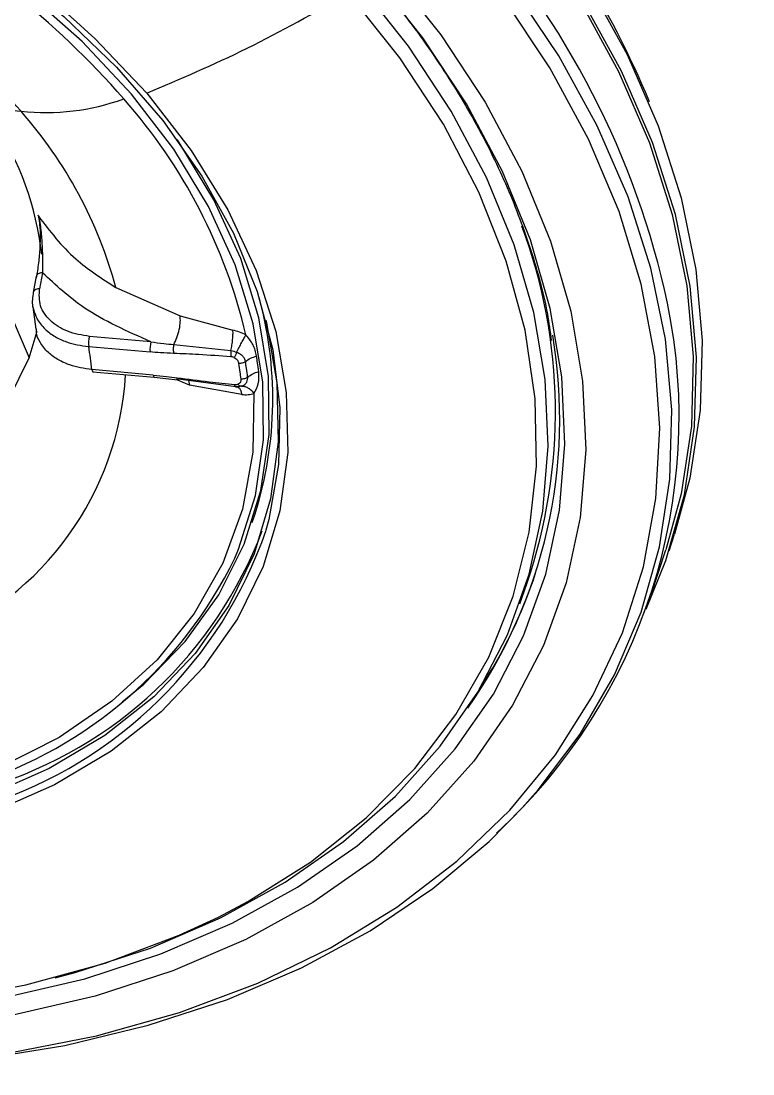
# Model space of a CAD drawing. Extents: x 525 to 613, y 487 to 635.
# Drawn here: x 555.882 to 557.067, y 575.496 to 577.199 of the extents above; entities that cross this region are included whole.
import ezdxf

# ---------------------------------------------------------------- set-up
doc = ezdxf.new("R2010")
doc.units = 0
doc.header["$MEASUREMENT"] = 0
doc.layers.add('1', color=4, linetype='Continuous')
doc.layers.add('STD TEST', color=3, linetype='Continuous')

# ---------------------------------------------------------------- blocks, each defined once
blk = doc.blocks.new('2023 VANGUARD')
at = {"layer": '1', "color": 3, "linetype": 'Continuous', "lineweight": 25}
for p, q in [((-13.0528, -15.9043), (-13.058, -15.9311)), ((-13.0426, -15.899), (-13.0476, -15.925)), ((-12.9238, -15.9231), (-12.8199, -15.9685)), ((-13.0583, -15.9544), (-13.0534, -15.9904)), ((-12.8199, -15.9685), (-12.7344, -15.992)), ((-13.0643, -16.0367), (-13.0513, -15.9934)), ((-12.8671, -16.0108), (-12.9665, -16.0021)), ((-12.8303, -16.0152), (-12.7378, -16.025)), ((-12.9679, -16.0185), (-12.8686, -16.0272)), ((-12.8635, -16.0645), (-12.9628, -16.0558)), ((-12.9612, -16.0595), (-12.8618, -16.0682)), ((-12.8621, -16.0682), (-12.824, -16.0725)), ((-12.8045, -16.0807), (-12.8251, -16.0724)), ((-12.7298, -16.0834), (-12.8226, -16.0711)), ((-12.8065, -16.0732), (-12.8045, -16.0807)), ((-12.7202, -16.0961), (-12.8045, -16.0807)), ((-12.7033, -16.303), (-12.6987, -16.2889)), ((-12.0282, -16.349), (-12.0193, -16.3221)), ((-12.0572, -16.4196), (-12.0334, -16.3473)), ((-12.2702, -16.4347), (-12.2586, -16.4022))]:
    blk.add_line(p, q, dxfattribs=at)
at = {"layer": '1', "color": 3, "linetype": 'Continuous', "lineweight": 25, "flags": 128}
for points in [[(-14.5118, -15.1629), (-14.4064, -15.1295), (-14.2941, -15.1058), (-14.1762, -15.0922), (-14.0542, -15.0887), (-13.9295, -15.0955), (-13.8035, -15.1125), (-13.6778, -15.1393), (-13.5537, -15.1759), (-13.4328, -15.2216), (-13.3164, -15.276), (-13.206, -15.3384), (-13.1028, -15.4081), (-13.008, -15.4843), (-12.9227, -15.5661), (-12.848, -15.6525), (-12.7848, -15.7426), (-12.7336, -15.8352), (-12.6953, -15.9293), (-12.6701, -16.0237), (-12.6585, -16.1174), (-12.6605, -16.2093), (-12.6761, -16.2983), (-12.6809, -16.3158)], [(-12.7316, -16.3609), (-12.7253, -16.3461), (-12.6981, -16.2597), (-12.685, -16.1693), (-12.6861, -16.0762), (-12.7015, -15.9814), (-12.7308, -15.8862), (-12.7738, -15.7917), (-12.83, -15.6992), (-12.8985, -15.6098), (-12.9786, -15.5246), (-13.0693, -15.4447), (-13.1693, -15.3711), (-13.2775, -15.3048), (-13.3925, -15.2465), (-13.5128, -15.197), (-13.637, -15.1569), (-13.7634, -15.1268), (-13.8905, -15.107), (-14.0166, -15.0977), (-14.1403, -15.0991), (-14.2599, -15.1111), (-14.3739, -15.1337), (-14.4809, -15.1664)], [(-12.32, -15.2121), (-12.2337, -15.3204), (-12.1589, -15.432), (-12.0962, -15.5459), (-12.0461, -15.6614), (-12.009, -15.7776), (-11.9852, -15.8936), (-11.9748, -16.0085), (-11.978, -16.1214), (-11.9947, -16.2315), (-12.0193, -16.3221)], [(-12.3332, -15.2407), (-12.2471, -15.3486), (-12.1725, -15.4598), (-12.11, -15.5734), (-12.0601, -15.6886), (-12.0231, -15.8045), (-11.9994, -15.9201), (-11.9891, -16.0346), (-11.9922, -16.1472), (-12.0088, -16.257), (-12.0334, -16.3473)], [(-12.0654, -16.4433), (-12.0336, -16.3649), (-12.0035, -16.2584), (-11.9869, -16.1483), (-11.9837, -16.0354), (-11.9941, -15.9205), (-12.0179, -15.8045), (-12.055, -15.6884), (-12.1051, -15.5728), (-12.1678, -15.4589), (-12.2426, -15.3473), (-12.3289, -15.239)], [(-12.266, -16.7649), (-12.2401, -16.7356), (-12.1721, -16.6454), (-12.1165, -16.5494), (-12.0736, -16.4481), (-12.0437, -16.3423), (-12.0272, -16.233), (-12.024, -16.1208), (-12.0343, -16.0066), (-12.058, -15.8914), (-12.0948, -15.776), (-12.1446, -15.6612), (-12.2069, -15.548), (-12.2812, -15.4371), (-12.367, -15.3296)], [(-13.0962, -17.1611), (-12.9551, -17.1336), (-12.8208, -17.0959), (-12.6943, -17.0484), (-12.5767, -16.9915), (-12.4689, -16.9255), (-12.3717, -16.8511), (-12.286, -16.7688), (-12.2124, -16.6793), (-12.1515, -16.5833), (-12.1039, -16.4816), (-12.0698, -16.3751), (-12.0497, -16.2644), (-12.0435, -16.1507), (-12.0515, -16.0347), (-12.0735, -15.9174), (-12.1093, -15.7998), (-12.1587, -15.6827), (-12.2212, -15.5672), (-12.2964, -15.4542)], [(-12.4821, -15.4081), (-12.398, -15.5139), (-12.326, -15.6231), (-12.2666, -15.7347), (-12.2203, -15.8477), (-12.1874, -15.9612), (-12.1684, -16.0743), (-12.1633, -16.1858), (-12.1722, -16.295), (-12.1951, -16.4008), (-12.2316, -16.5024), (-12.2816, -16.5989), (-12.3445, -16.6895), (-12.4199, -16.7734), (-12.5071, -16.8498), (-12.6053, -16.9182), (-12.7138, -16.978), (-12.8315, -17.0285), (-12.9576, -17.0695), (-13.0908, -17.1006)], [(-13.1049, -17.0717), (-12.9744, -17.0413), (-12.8511, -17.0012), (-12.7358, -16.9517), (-12.6297, -16.8932), (-12.5335, -16.8263), (-12.4482, -16.7515), (-12.3744, -16.6694), (-12.3128, -16.5807), (-12.2639, -16.4863), (-12.2281, -16.3868), (-12.2058, -16.2833), (-12.1971, -16.1764), (-12.2021, -16.0672), (-12.2207, -15.9566), (-12.2528, -15.8455), (-12.2981, -15.7349), (-12.3563, -15.6257), (-12.4268, -15.5188), (-12.509, -15.4152)], [(-13.0224, -17.0399), (-12.9896, -17.0312), (-12.8681, -16.9917), (-12.7546, -16.9429), (-12.6501, -16.8854), (-12.5554, -16.8195), (-12.4714, -16.7458), (-12.3988, -16.6649), (-12.3381, -16.5777), (-12.29, -16.4847), (-12.2548, -16.3868), (-12.2328, -16.2848), (-12.2242, -16.1796), (-12.2291, -16.072), (-12.2474, -15.9631), (-12.279, -15.8537), (-12.3237, -15.7448), (-12.3809, -15.6373), (-12.4504, -15.5321), (-12.5313, -15.43)], [(-12.7578, -16.9416), (-12.7103, -16.9165), (-12.609, -16.8529), (-12.5187, -16.7808), (-12.44, -16.701), (-12.3737, -16.614), (-12.3204, -16.5208), (-12.2806, -16.4222), (-12.2547, -16.319), (-12.2428, -16.2122), (-12.2451, -16.1028), (-12.2615, -15.9917), (-12.292, -15.88), (-12.3362, -15.7687), (-12.3937, -15.6587), (-12.464, -15.5511), (-12.5466, -15.4469)], [(-12.9689, -15.51), (-12.9582, -15.5202), (-12.874, -15.6084)], [(-12.874, -15.6084), (-12.8018, -15.7011), (-12.7425, -15.7971), (-12.6967, -15.8952), (-12.6651, -15.9941), (-12.6481, -16.0928), (-12.6458, -16.1898), (-12.6584, -16.284), (-12.6856, -16.3741), (-12.7271, -16.4591), (-12.7824, -16.5379), (-12.8508, -16.6095), (-12.9314, -16.673), (-13.0232, -16.7276), (-13.1251, -16.7726)], [(-12.9135, -16.5934), (-12.8789, -16.5646), (-12.8119, -16.4959), (-12.7575, -16.4202), (-12.7163, -16.3384), (-12.689, -16.2516), (-12.6758, -16.1607), (-12.6769, -16.0671), (-12.6923, -15.9718), (-12.7218, -15.8761), (-12.7651, -15.7811), (-12.8215, -15.6881), (-12.8249, -15.6833)], [(-12.6812, -15.976), (-12.6801, -15.9802), (-12.6634, -16.0772), (-12.6612, -16.1725), (-12.6735, -16.2651), (-12.7003, -16.3538), (-12.7411, -16.4374), (-12.7954, -16.5149), (-12.8627, -16.5853), (-12.9419, -16.6477), (-13.0322, -16.7014), (-13.1324, -16.7456)], [(-14.353, -16.0065), (-14.2873, -16.0747), (-14.2111, -16.1372), (-14.126, -16.1928), (-14.0337, -16.2404), (-13.9361, -16.2789), (-13.835, -16.3077), (-13.7326, -16.3262), (-13.6308, -16.334), (-13.5317, -16.3309), (-13.4374, -16.3171), (-13.3496, -16.2927), (-13.2701, -16.2582), (-13.2006, -16.2145), (-13.1424, -16.1623), (-13.0966, -16.1026), (-13.0643, -16.0367)], [(-12.7004, -16.0943), (-12.702, -16.1895), (-12.7189, -16.2814), (-12.7507, -16.3688), (-12.7971, -16.4505), (-12.8573, -16.5255), (-12.9306, -16.5925), (-13.016, -16.6509), (-13.1123, -16.6997)], [(-15.2129, -16.3984), (-15.1163, -16.5019), (-15.0095, -16.6005), (-14.8935, -16.6936), (-14.7691, -16.7803), (-14.6373, -16.8601), (-14.499, -16.9322), (-14.3553, -16.9963), (-14.2073, -17.0517), (-14.0561, -17.0981), (-13.9029, -17.1351), (-13.7488, -17.1624), (-13.5951, -17.1798), (-13.4428, -17.1873), (-13.2932, -17.1846), (-13.1473, -17.1719), (-13.0064, -17.1493), (-12.8714, -17.1168), (-12.7434, -17.0749), (-12.6233, -17.0237), (-12.5122, -16.9637), (-12.4107, -16.8953), (-12.3198, -16.8191), (-12.266, -16.7649)], [(-15.0708, -16.3949), (-14.9769, -16.4948), (-14.8724, -16.5896), (-14.7582, -16.6783), (-14.6354, -16.7601), (-14.5052, -16.8343), (-14.3686, -16.9003), (-14.227, -16.9574), (-14.0816, -17.0051), (-13.9337, -17.043), (-13.7847, -17.0707), (-13.6359, -17.088), (-13.4886, -17.0948), (-13.3443, -17.0909), (-13.2042, -17.0764), (-13.0695, -17.0514), (-12.9415, -17.0163), (-12.8214, -16.9711), (-12.7578, -16.9416)]]:
    blk.add_lwpolyline(points, dxfattribs=at)
at = {"layer": '1', "color": 3, "linetype": 'Continuous', "lineweight": 25}
for centre, radius, start, end in [((-14.0588, -16.6932), 1.6087, 47.35, 103.8186), ((-13.4548, -16.2037), 1.5111, 22.6313, 41.4048), ((-13.9459, -16.5194), 1.3725, 41.0753, 62.0791), ((-13.3795, -16.2396), 1.3798, 12.1831, 42.1852), ((-13.8976, -16.3507), 1.0868, 41.007, 60.7986), ((-13.0625, -15.4961), 0.1423, 222.3143, 263.9814), ((-13.0377, -15.2676), 0.3722, 263.8604, 289.8502), ((-13.569, -16.2008), 0.879, 13.2285, 41.5607), ((-13.6135, -16.1103), 0.7146, 15.1881, 41.4085), ((-13.5389, -15.9271), 0.4985, 6.7227, 33.0739), ((-13.0718, -16.1241), 0.8595, 341.119, 20.4467), ((-11.7271, -15.437), 1.4656, 198.9963, 204.1557), ((-13.0513, -15.9324), 0.00672, 107.0765, 188.124), ((-13.0481, -15.9389), 0.0139, 88.0183, 111.8194), ((-13.284, -16.1032), 0.6141, 342.4004, 15.9776), ((-12.9272, -16.1323), 0.9151, 312.6182, 11.5947), ((-12.9252, -16.014), 0.043, 164.0054, 186.1041), ((-12.8258, -16.0226), 0.043, 164.0051, 186.1041), ((-13.0155, -16.1352), 0.8102, 324.6973, 9.6177), ((-13.46, -16.105), 0.4996, 5.6481, 9.9669), ((-13.4018, -16.0348), 0.4945, 291.8533, 356.5965), ((-12.959, -16.0563), 0.00388, 172.5505, 235.2265), ((-12.86, -16.0652), 0.00351, 168.7569, 239.0202), ((-13.3512, -16.085), 0.709, 288.0028, 341.0019), ((-13.3313, -16.0721), 0.689, 287.2221, 339.2296), ((-13.3685, -16.0513), 0.7082, 287.7001, 334.0771), ((-13.0005, -16.135), 0.7964, 326.679, 341.7024)]:
    blk.add_arc(centre, radius, start, end, dxfattribs=at)
for points, knots in [([(-14.1005, -12.9814), (-14.078, -12.9947), (-14.0334, -13.0211), (-13.9671, -13.0608), (-13.9019, -13.1002), (-13.8378, -13.1392), (-13.7748, -13.1779), (-13.7128, -13.2164), (-13.6519, -13.2545), (-13.5921, -13.2923), (-13.5332, -13.3298), (-13.389, -13.4225), (-13.168, -13.569), (-12.8698, -13.778), (-12.5867, -13.9891), (-12.2186, -14.2829), (-11.8748, -14.5904), (-11.5574, -14.9167), (-11.3328, -15.1727), (-11.1298, -15.4325), (-10.965, -15.6729), (-10.8377, -15.8844), (-10.7407, -16.0678), (-10.665, -16.2345), (-10.6076, -16.3852), (-10.5741, -16.4941), (-10.5546, -16.5714), (-10.5439, -16.619), (-10.5348, -16.6659), (-10.5273, -16.7121), (-10.5213, -16.7574), (-10.5185, -16.7874), (-10.5172, -16.8022)], [0, 0, 0, 0, 0.013306, 0.026433, 0.039382, 0.052156, 0.064759, 0.077192, 0.089459, 0.101561, 0.113501, 0.125282, 0.189691, 0.250215, 0.314349, 0.374572, 0.499105, 0.561794, 0.624451, 0.689018, 0.749113, 0.793583, 0.835338, 0.874607, 0.906672, 0.937147, 0.948048, 0.958774, 0.969328, 0.979715, 0.989938, 1, 1, 1, 1]), ([(-14.3523, -13.1674), (-14.1288, -13.2984), (-13.9082, -13.4329), (-13.5841, -13.6419), (-13.4774, -13.7126), (-13.2675, -13.8561), (-13.1642, -13.9291), (-12.86, -14.1517), (-12.6646, -14.3051), (-12.3864, -14.5453), (-12.2961, -14.627), (-12.1648, -14.7524), (-12.1217, -14.7946), (-12.0369, -14.8802), (-11.9953, -14.9235), (-11.8731, -15.0544), (-11.7955, -15.143), (-11.6488, -15.3222), (-11.5797, -15.4129), (-11.4502, -15.5967), (-11.3898, -15.6899), (-11.3066, -15.8315), (-11.2801, -15.8791), (-11.2299, -15.975), (-11.2061, -16.0234), (-11.162, -16.1201), (-11.1417, -16.1684), (-11.105, -16.2651), (-11.0887, -16.3134), (-11.061, -16.41), (-11.0495, -16.4583), (-11.037, -16.5307), (-11.0336, -16.5548), (-11.0287, -16.603), (-11.0273, -16.6272), (-11.0246, -16.6995), (-11.0253, -16.7476), (-11.0304, -16.8182), (-11.0328, -16.8416), (-11.0389, -16.888), (-11.0424, -16.9111), (-11.0619, -17.0259), (-11.0847, -17.1158), (-11.1152, -17.2037)], [0, 0, 0, 0, 0.125, 0.125, 0.1875, 0.1875, 0.25, 0.25, 0.375, 0.375, 0.4375, 0.4375, 0.46875, 0.46875, 0.5, 0.5, 0.5625, 0.5625, 0.625, 0.625, 0.6875, 0.6875, 0.71875, 0.71875, 0.75, 0.75, 0.78125, 0.78125, 0.8125, 0.8125, 0.84375, 0.84375, 0.859375, 0.859375, 0.875, 0.875, 0.90625, 0.90625, 0.921875, 0.921875, 0.9375, 0.9375, 1, 1, 1, 1]), ([(-12.5137, -15.4123), (-12.4997, -15.4288), (-12.4591, -15.477), (-12.3993, -15.5593), (-12.3385, -15.6593), (-12.2885, -15.7609), (-12.2506, -15.8632), (-12.2273, -15.9461), (-12.2209, -15.9942), (-12.219, -16.0086)], [0, 0, 0, 0, 0.087857, 0.255776, 0.423733, 0.591767, 0.759948, 0.928362, 1, 1, 1, 1]), ([(-12.874, -15.6084), (-12.8201, -15.5855), (-12.7122, -15.5397), (-12.6018, -15.4778), (-12.5466, -15.4469)], [0, 0, 0, 0, 0.5, 1, 1, 1, 1]), ([(-13.0501, -15.8055), (-13.0497, -15.8071), (-13.0488, -15.8105), (-13.0481, -15.8145), (-13.0479, -15.8167), (-13.0479, -15.8168)], [0, 0, 0, 0, 0.4918626, 0.988383, 1, 1, 1, 1]), ([(-13.0492, -15.8076), (-13.0308, -15.8317), (-12.9976, -15.8753), (-12.9466, -15.9083), (-12.9238, -15.9231)], [0, 0, 0, 0, 0.5525, 1, 1, 1, 1]), ([(-13.0492, -15.8076), (-13.0491, -15.8087), (-13.049, -15.8108), (-13.0481, -15.8141), (-13.0477, -15.8158)], [0, 0, 0, 0, 0.4928967, 1, 1, 1, 1]), ([(-13.0492, -15.8076), (-13.0488, -15.8092), (-13.048, -15.8123), (-13.0466, -15.8201), (-13.0447, -15.8349), (-13.0433, -15.8558), (-13.0425, -15.8791), (-13.0426, -15.8924), (-13.0426, -15.899)], [0, 0, 0, 0, 0.055233, 0.112021, 0.232223, 0.484688, 0.742737, 1, 1, 1, 1]), ([(-13.0477, -15.8158), (-13.0472, -15.8223), (-13.0462, -15.8366), (-13.047, -15.8598), (-13.0491, -15.8847), (-13.0516, -15.8995), (-13.053, -15.9073)], [0, 0, 0, 0, 0.192524, 0.423609, 0.694681, 1, 1, 1, 1]), ([(-12.8671, -16.0108), (-12.9053, -15.994), (-12.9733, -15.964), (-13.0214, -15.9188), (-13.0426, -15.899)], [0, 0, 0, 0, 0.5597984, 1, 1, 1, 1]), ([(-12.9665, -16.0021), (-12.9789, -16), (-13.0038, -15.9958), (-13.0318, -15.9774), (-13.0488, -15.953), (-13.048, -15.9343), (-13.0476, -15.925)], [0, 0, 0, 0, 0.249643, 0.500118, 0.750531, 1, 1, 1, 1]), ([(-13.058, -15.9333), (-13.0592, -15.9413), (-13.0605, -15.9499), (-13.0574, -15.9578), (-13.0572, -15.9585)], [0, 0, 0, 0, 0.916627, 1, 1, 1, 1]), ([(-13.0572, -15.9585), (-13.0557, -15.9633), (-13.0522, -15.9748), (-13.04, -15.9899), (-13.0231, -16.0025), (-13.0001, -16.0135), (-12.9803, -16.0166), (-12.9679, -16.0185)], [0, 0, 0, 0, 0.154941, 0.369556, 0.552308, 0.718471, 1, 1, 1, 1]), ([(-12.8303, -16.0152), (-12.8284, -16.0114), (-12.8247, -16.0038), (-12.821, -15.9907), (-12.8192, -15.9783), (-12.8197, -15.9717), (-12.8199, -15.9685)], [0, 0, 0, 0, 0.250711, 0.510511, 0.764609, 1, 1, 1, 1]), ([(-12.9628, -16.0558), (-12.9752, -16.0539), (-12.9949, -16.0508), (-13.0178, -16.0401), (-13.035, -16.0279), (-13.0467, -16.0127), (-13.053, -15.9993), (-13.0526, -15.9917), (-13.0525, -15.9897)], [0, 0, 0, 0, 0.258512, 0.410972, 0.578585, 0.776385, 0.939083, 1, 1, 1, 1]), ([(-12.7378, -16.025), (-12.7372, -16.022), (-12.7359, -16.016), (-12.7348, -16.0071), (-12.7342, -15.9988), (-12.7343, -15.9943), (-12.7344, -15.992)], [0, 0, 0, 0, 0.249775, 0.504218, 0.756467, 1, 1, 1, 1]), ([(-12.7133, -15.9996), (-12.7168, -15.998), (-12.7236, -15.9947), (-12.7308, -15.9929), (-12.7344, -15.992)], [0, 0, 0, 0, 0.504199, 1, 1, 1, 1]), ([(-12.8671, -16.0108), (-12.8603, -16.0117), (-12.848, -16.0134), (-12.8357, -16.0146), (-12.8303, -16.0152)], [0, 0, 0, 0, 0.558531, 1, 1, 1, 1]), ([(-12.8303, -16.0152), (-12.8305, -16.0163), (-12.8309, -16.0186), (-12.8311, -16.0226), (-12.8309, -16.0265), (-12.8306, -16.0285), (-12.8304, -16.0295)], [0, 0, 0, 0, 0.243098, 0.5, 0.756902, 1, 1, 1, 1]), ([(-12.7284, -16.0278), (-12.7271, -16.0251), (-12.7244, -16.0198), (-12.7204, -16.0121), (-12.7166, -16.0051), (-12.7144, -16.0015), (-12.7133, -15.9996)], [0, 0, 0, 0, 0.249676, 0.503855, 0.756033, 1, 1, 1, 1]), ([(-12.6961, -16.0339), (-12.6975, -16.0276), (-12.7001, -16.0157), (-12.7091, -16.0048), (-12.7133, -15.9996)], [0, 0, 0, 0, 0.531998, 1, 1, 1, 1]), ([(-12.8304, -16.0295), (-12.8375, -16.0292), (-12.8502, -16.0287), (-12.863, -16.0277), (-12.8686, -16.0272)], [0, 0, 0, 0, 0.559985, 1, 1, 1, 1]), ([(-12.7377, -16.0349), (-12.7551, -16.0337), (-12.786, -16.0315), (-12.8168, -16.0301), (-12.8304, -16.0295)], [0, 0, 0, 0, 0.559998, 1, 1, 1, 1]), ([(-12.7378, -16.025), (-12.7379, -16.0259), (-12.7381, -16.0276), (-12.7381, -16.0303), (-12.738, -16.0328), (-12.7378, -16.0342), (-12.7377, -16.0349)], [0, 0, 0, 0, 0.246698, 0.5, 0.753302, 1, 1, 1, 1]), ([(-12.7378, -16.025), (-12.7362, -16.0253), (-12.733, -16.0259), (-12.7299, -16.0271), (-12.7284, -16.0278)], [0, 0, 0, 0, 0.505655, 1, 1, 1, 1]), ([(-12.7284, -16.0278), (-12.7287, -16.0286), (-12.7294, -16.0301), (-12.7304, -16.0324), (-12.7314, -16.0346), (-12.732, -16.0357), (-12.7323, -16.0363)], [0, 0, 0, 0, 0.247007, 0.5, 0.752993, 1, 1, 1, 1]), ([(-12.7141, -16.0425), (-12.7144, -16.0413), (-12.715, -16.0386), (-12.7176, -16.0349), (-12.722, -16.0311), (-12.7262, -16.0289), (-12.7284, -16.0278)], [0, 0, 0, 0, 0.210352, 0.445074, 0.702847, 1, 1, 1, 1]), ([(-12.7323, -16.0363), (-12.7333, -16.0359), (-12.7351, -16.0352), (-12.7369, -16.035), (-12.7377, -16.0349)], [0, 0, 0, 0, 0.562739, 1, 1, 1, 1]), ([(-12.7323, -16.0363), (-12.7313, -16.0368), (-12.7291, -16.038), (-12.7264, -16.0413), (-12.7257, -16.044), (-12.7253, -16.0457)], [0, 0, 0, 0, 0.24307, 0.51589, 1, 1, 1, 1]), ([(-12.7141, -16.0425), (-12.7148, -16.043), (-12.7163, -16.0441), (-12.7192, -16.0452), (-12.7223, -16.0458), (-12.7243, -16.0457), (-12.7253, -16.0457)], [0, 0, 0, 0, 0.245697, 0.5, 0.754303, 1, 1, 1, 1]), ([(-12.7253, -16.0457), (-12.7246, -16.0504), (-12.7235, -16.0588), (-12.7223, -16.0673), (-12.7218, -16.071)], [0, 0, 0, 0, 0.5599999, 1, 1, 1, 1]), ([(-12.7141, -16.0425), (-12.7114, -16.0407), (-12.7062, -16.037), (-12.6995, -16.0349), (-12.6961, -16.0339)], [0, 0, 0, 0, 0.502806, 1, 1, 1, 1]), ([(-12.7106, -16.0678), (-12.7112, -16.0631), (-12.7124, -16.0547), (-12.7136, -16.0462), (-12.7141, -16.0425)], [0, 0, 0, 0, 0.559999, 1, 1, 1, 1]), ([(-12.6927, -16.059), (-12.6933, -16.0543), (-12.6944, -16.046), (-12.6956, -16.0376), (-12.6961, -16.0339)], [0, 0, 0, 0, 0.559844, 1, 1, 1, 1]), ([(-12.8635, -16.0645), (-12.8563, -16.0652), (-12.8435, -16.0664), (-12.8306, -16.0681), (-12.825, -16.0689)], [0, 0, 0, 0, 0.559985, 1, 1, 1, 1]), ([(-12.7106, -16.0678), (-12.708, -16.066), (-12.7027, -16.0622), (-12.696, -16.0601), (-12.6927, -16.059)], [0, 0, 0, 0, 0.502803, 1, 1, 1, 1]), ([(-12.7004, -16.0943), (-12.6975, -16.0892), (-12.6915, -16.0783), (-12.6923, -16.0657), (-12.6927, -16.059)], [0, 0, 0, 0, 0.470056, 1, 1, 1, 1]), ([(-12.825, -16.0689), (-12.8075, -16.0711), (-12.7764, -16.0751), (-12.7453, -16.0784), (-12.7316, -16.0798)], [0, 0, 0, 0, 0.559997, 1, 1, 1, 1]), ([(-12.8226, -16.0711), (-12.8229, -16.0716), (-12.8235, -16.0726), (-12.8242, -16.0726), (-12.8248, -16.0714), (-12.8249, -16.0697), (-12.825, -16.0689)], [0, 0, 0, 0, 0.243098, 0.5, 0.756902, 1, 1, 1, 1]), ([(-12.7316, -16.0798), (-12.7306, -16.0798), (-12.7287, -16.0799), (-12.7271, -16.0795), (-12.7264, -16.0794)], [0, 0, 0, 0, 0.557135, 1, 1, 1, 1]), ([(-12.7298, -16.0834), (-12.73, -16.0834), (-12.7304, -16.0835), (-12.7309, -16.0828), (-12.7313, -16.0816), (-12.7315, -16.0804), (-12.7316, -16.0798)], [0, 0, 0, 0, 0.246698, 0.5, 0.753302, 1, 1, 1, 1]), ([(-12.7305, -16.0832), (-12.7295, -16.0834), (-12.7274, -16.0837), (-12.7252, -16.0835), (-12.7241, -16.0834)], [0, 0, 0, 0, 0.492801, 1, 1, 1, 1]), ([(-12.7208, -16.0827), (-12.7222, -16.0831), (-12.7251, -16.0837), (-12.7282, -16.0835), (-12.7298, -16.0834)], [0, 0, 0, 0, 0.496987, 1, 1, 1, 1]), ([(-12.7298, -16.0834), (-12.7288, -16.0833), (-12.7267, -16.0831), (-12.7249, -16.085), (-12.724, -16.086)], [0, 0, 0, 0, 0.49537, 1, 1, 1, 1]), ([(-12.7218, -16.071), (-12.7218, -16.0721), (-12.7216, -16.0741), (-12.7226, -16.0767), (-12.7242, -16.0785), (-12.7256, -16.0791), (-12.7264, -16.0794)], [0, 0, 0, 0, 0.316144, 0.604812, 0.810522, 1, 1, 1, 1]), ([(-12.7208, -16.0827), (-12.7213, -16.0828), (-12.7222, -16.0828), (-12.7236, -16.0821), (-12.725, -16.081), (-12.7259, -16.0799), (-12.7264, -16.0794)], [0, 0, 0, 0, 0.247007, 0.5, 0.752993, 1, 1, 1, 1]), ([(-12.7106, -16.0678), (-12.7113, -16.0684), (-12.7129, -16.0694), (-12.7157, -16.0705), (-12.7188, -16.0711), (-12.7208, -16.071), (-12.7218, -16.071)], [0, 0, 0, 0, 0.245697, 0.5, 0.754303, 1, 1, 1, 1]), ([(-12.7208, -16.0827), (-12.7189, -16.082), (-12.7153, -16.0805), (-12.7119, -16.0764), (-12.7104, -16.072), (-12.7105, -16.0692), (-12.7106, -16.0678)], [0, 0, 0, 0, 0.296548, 0.554251, 0.789189, 1, 1, 1, 1]), ([(-12.7208, -16.0827), (-12.7192, -16.0827), (-12.716, -16.0825), (-12.7108, -16.0845), (-12.7057, -16.0881), (-12.7025, -16.0917), (-12.701, -16.0935)], [0, 0, 0, 0, 0.249147, 0.502852, 0.75508, 1, 1, 1, 1]), ([(-12.724, -16.086), (-12.7232, -16.0873), (-12.7217, -16.0898), (-12.7207, -16.094), (-12.7202, -16.0961)], [0, 0, 0, 0, 0.50879, 1, 1, 1, 1]), ([(-12.7202, -16.0961), (-12.7167, -16.0963), (-12.7096, -16.0967), (-12.7035, -16.0951), (-12.7004, -16.0943)], [0, 0, 0, 0, 0.495801, 1, 1, 1, 1]), ([(-12.701, -16.0935), (-12.7009, -16.0936), (-12.7007, -16.0939), (-12.7004, -16.0942), (-12.7004, -16.0943)], [0, 0, 0, 0, 0.560973, 1, 1, 1, 1])]:
    blk.add_open_spline(points, degree=3, knots=knots, dxfattribs=at)
for points in [[(-13.0483, -15.9), (-13.0491, -15.9004), (-13.0507, -15.9012), (-13.0523, -15.903), (-13.0532, -15.9051), (-13.053, -15.9066), (-13.053, -15.9073)], [(-13.0426, -15.899), (-13.0436, -15.899), (-13.0457, -15.899), (-13.0474, -15.8996), (-13.0483, -15.9)]]:
    blk.add_open_spline(points, degree=3, dxfattribs=at)
blk = doc.blocks.new('2026 Vanguard')
at = {"layer": 'STD TEST', "color": 1}
blk.add_blockref('2023 VANGUARD', (44.1613, 88.209), dxfattribs=at)

msp = doc.modelspace()

# ---------------------------------------------------------------- block references
at = {"layer": '1'}
msp.add_blockref('2026 Vanguard', (524.7985, 504.4821), dxfattribs=at)

doc.saveas('drawing.dxf')
